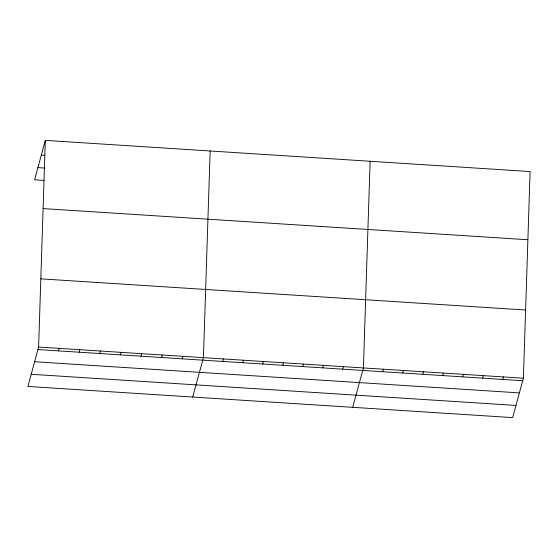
<?xml version="1.0" encoding="UTF-8"?>
<svg xmlns="http://www.w3.org/2000/svg" width="558" height="558" viewBox="0 0 558 558"><rect width="100%" height="100%" fill="white"/><g stroke="black" fill="none" stroke-linecap="round" stroke-linejoin="round"><path stroke-width="0.84" d="M38.607 347.055L45.317 140.386L530.1 171.55L523.39 378.212L512.683 417.614L27.9 386.45L38.607 347.055L523.39 378.212M210.143 150.981L203.433 357.65L192.726 397.045M370.121 161.269L363.411 367.931L352.705 407.326M45.317 140.386L34.61 179.788L44.054 180.394M58.527 350.884L59.204 348.38M79.131 352.21L79.808 349.699M99.736 353.535L100.412 351.024M120.333 354.86L121.016 352.349M140.937 356.185L141.62 353.674M161.541 357.511L162.225 355M182.145 358.836L182.829 356.325M222.747 361.445L223.43 358.934M242.744 362.728L243.428 360.217M262.741 364.011L263.425 361.507M282.739 365.302L283.422 362.791M302.736 366.585L303.419 364.074M322.733 367.868L323.417 365.357M342.731 369.152L343.414 366.648M382.725 371.726L383.409 369.215M402.723 373.009L403.406 370.505M422.72 374.299L423.403 371.788M442.717 375.583L443.401 373.072M462.715 376.866L463.398 374.355M482.712 378.15L483.395 375.646M502.709 379.44L503.393 376.929M41.327 155.068L44.759 155.291M37.916 167.609L44.786 168.056M43.099 208.587L527.889 239.752M40.818 278.854L525.601 310.018M37.923 349.559L522.707 380.723M34.617 361.737L519.4 392.895M31.206 374.279L515.99 405.436"/></g></svg>
